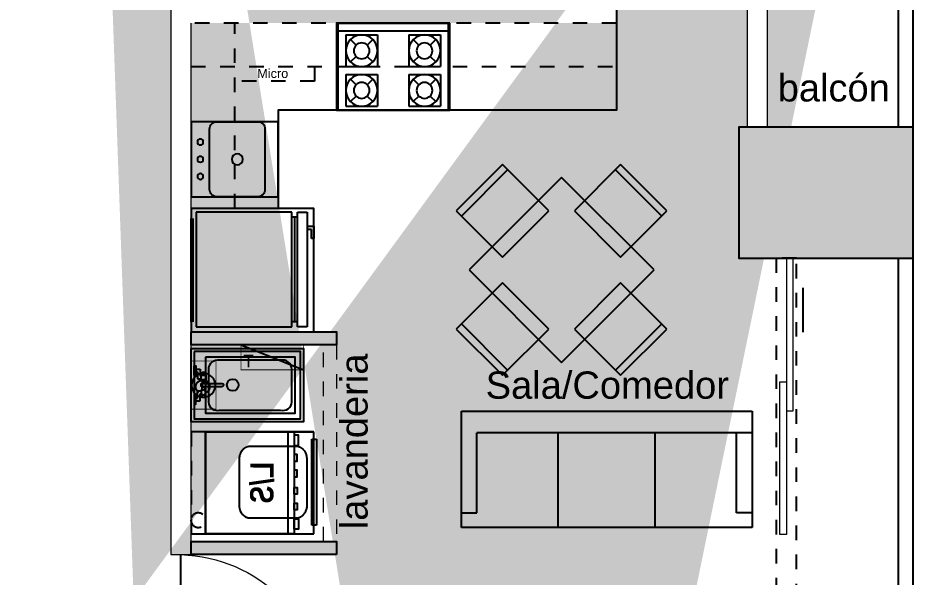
# Model space of a CAD drawing. Header units: metres. Extents: x -598 to 357, y -242 to 574.
# Drawn here: x -198.84 to -192.67, y 297.17 to 301.02 of the extents above; entities that cross this region are included whole.
import ezdxf

# ---------------------------------------------------------------- set-up
doc = ezdxf.new("R2010")
doc.units = ezdxf.units.M
doc.linetypes.add('xref_Nivel TIPICO$0$HIDDEN2', pattern=[0.1875, 0.125, -0.0625])
for name, color, linetype in [('APTOS_SPZ_MCH_N2 MUNI$0$DUCTOS', 1, 'Continuous'), ('T-texto', 8, 'Continuous'), ('xref_Nivel PB$0$B-baranda', 2, 'Continuous'), ('xref_Nivel TIPICO$0$C-calentador', 164, 'Continuous'), ('xref_Nivel TIPICO$0$C-cocinas', 1, 'Continuous'), ('xref_Nivel TIPICO$0$D-dintel mamposteria', 1, 'Continuous'), ('xref_Nivel TIPICO$0$H-hatch mamposteria', 8, 'Continuous'), ('xref_Nivel TIPICO$0$H-hatch tablayeso', 9, 'Continuous'), ('xref_Nivel TIPICO$0$M-lavadora secadora', 1, 'Continuous'), ('xref_Nivel TIPICO$0$M-lavatrastos', 1, 'Continuous'), ('xref_Nivel TIPICO$0$M-muebles', 1, 'Continuous'), ('xref_Nivel TIPICO$0$M-muro tablayeso', 4, 'Continuous'), ('xref_Nivel TIPICO$0$M-pila', 1, 'Continuous'), ('xref_Nivel TIPICO$0$M-refri', 1, 'Continuous'), ('xref_Nivel TIPICO$0$T-tablero electrico', 42, 'Continuous'), ('xref_Nivel TIPICO$0$V-ventana', 1, 'Continuous')]:
    doc.layers.add(name, color=color, linetype=linetype)
for name, color, linetype, lineweight in [('Muro Mamspoteria', 5, 'Continuous', 9), ('xref_Nivel TIPICO$0$D-dintel tablayeso', 8, 'Continuous', 18), ('xref_Nivel TIPICO$0$P-puerta', 1, 'Continuous', 18)]:
    doc.layers.add(name, color=color, linetype=linetype, lineweight=lineweight)
doc.styles.get("Standard").update_dxf_attribs({"font": 'arial.ttf'})
doc.styles.add('xref_Nivel TIPICO$0$Arial (bold)', font='arialbd.ttf', dxfattribs={"height": 0.048848})
doc.styles.add('xref_Nivel TIPICO$0$Standard', font='arial.ttf')

# ---------------------------------------------------------------- blocks, each defined once
blk = doc.blocks.new('xref_Nivel TIPICO$0$P_REFRI')
at = {"layer": 'xref_Nivel TIPICO$0$M-refri'}
for p, q in [((-0.3562, 0), (0.3562, 0)), ((0.3985, -0.0343), (-0.3912, -0.0343)), ((-0.3912, -0.0343), (-0.3912, -0.6924)), ((-0.3562, -0.0132), (0.3562, -0.0132)), ((0.3985, -0.6924), (0.3985, -0.0343)), ((-0.3912, -0.6924), (0.3985, -0.6924)), ((-0.3912, -0.7319), (0.3985, -0.7319)), ((-0.3912, -0.7977), (-0.3912, -0.7319)), ((-0.3563, -0.7319), (-0.3563, -0.6924)), ((0.3636, -0.7121), (-0.3563, -0.7121)), ((0.3636, -0.7319), (0.3636, -0.6924)), ((0.3985, -0.7319), (0.3985, -0.7977)), ((0.3985, -0.7977), (-0.3912, -0.7977)), ((0.2795, -0.828), (0.2795, -0.7977)), ((0.3018, -0.7977), (0.3018, -0.8453)), ((0.2177, -0.8453), (0.2177, -0.828)), ((0.2177, -0.828), (0.2795, -0.828)), ((0.3018, -0.8453), (0.2177, -0.8453))]:
    blk.add_line(p, q, dxfattribs=at)
at = {"layer": 'xref_Nivel TIPICO$0$M-refri', "color": 8, "linetype": 'Continuous'}
blk.add_lwpolyline([(0.425, 0), (-0.425, 0), (-0.425, -0.8453), (0.425, -0.8453)], close=True, dxfattribs=at)
blk = doc.blocks.new('xref_Nivel TIPICO$0$MUKO02PL')
at = {"layer": 'xref_Nivel TIPICO$0$C-cocinas', "linetype": 'ByBlock'}
for p, q in [((0.38, 0), (-0.38, 0)), ((-0.38, 0), (-0.38, -0.6)), ((0.38, 0), (0.38, -0.6)), ((0.38, -0.0545), (-0.38, -0.0545)), ((-0.1073, -0.0818), (-0.3255, -0.0818)), ((-0.3255, -0.0818), (-0.3255, -0.3)), ((-0.2935, -0.1138), (-0.2549, -0.1523)), ((-0.1392, -0.1138), (-0.1778, -0.1523)), ((-0.1073, -0.0818), (-0.1073, -0.3)), ((0.1073, -0.0818), (0.1073, -0.3)), ((0.3255, -0.0818), (0.1073, -0.0818)), ((0.1392, -0.1138), (0.1778, -0.1523)), ((0.2935, -0.1138), (0.2549, -0.1523)), ((0.3255, -0.0818), (0.3255, -0.3)), ((-0.2549, -0.2295), (-0.2935, -0.268)), ((-0.1778, -0.2295), (-0.1392, -0.268)), ((0.1778, -0.2295), (0.1392, -0.268)), ((0.2549, -0.2295), (0.2935, -0.268)), ((-0.1073, -0.3), (-0.3255, -0.3)), ((0.3255, -0.3), (0.1073, -0.3)), ((-0.3255, -0.3545), (-0.3255, -0.5727)), ((-0.1073, -0.3545), (-0.3255, -0.3545)), ((-0.1073, -0.3545), (-0.1073, -0.5727)), ((0.1073, -0.3545), (0.1073, -0.5727)), ((0.3255, -0.3545), (0.1073, -0.3545)), ((0.3255, -0.3545), (0.3255, -0.5727)), ((-0.2935, -0.3865), (-0.2549, -0.4251)), ((-0.1392, -0.3865), (-0.1778, -0.4251)), ((0.1392, -0.3865), (0.1778, -0.4251)), ((0.2935, -0.3865), (0.2549, -0.4251)), ((-0.2549, -0.5022), (-0.2935, -0.5408)), ((-0.1778, -0.5022), (-0.1392, -0.5408)), ((0.1778, -0.5022), (0.1392, -0.5408)), ((0.2549, -0.5022), (0.2935, -0.5408)), ((0.38, -0.6), (-0.38, -0.6)), ((-0.1073, -0.5727), (-0.3255, -0.5727)), ((0.3255, -0.5727), (0.1073, -0.5727))]:
    blk.add_line(p, q, dxfattribs=at)
at = {"layer": 'xref_Nivel TIPICO$0$C-cocinas', "color": 8, "linetype": 'ByBlock'}
blk.add_lwpolyline([(-0.39, 0), (0.39, 0), (0.39, -0.6), (-0.39, -0.6)], close=True, dxfattribs=at)
at = {"layer": 'xref_Nivel TIPICO$0$C-cocinas', "linetype": 'ByBlock'}
for centre, radius in [((-0.2164, -0.1909), 0.1091), ((0.2164, -0.1909), 0.1091), ((-0.2164, -0.1909), 0.0545), ((0.2164, -0.1909), 0.0545), ((-0.2164, -0.4636), 0.1091), ((0.2164, -0.4636), 0.1091), ((-0.2164, -0.4636), 0.0545), ((0.2164, -0.4636), 0.0545)]:
    blk.add_circle(centre, radius, dxfattribs=at)
blk = doc.blocks.new('xref_Nivel TIPICO$0$SINK')
at = {"layer": 'xref_Nivel TIPICO$0$M-lavatrastos', "color": 8}
blk.add_lwpolyline([(-0.4518, 0), (0.0654, 0), (0.0654, -0.6), (-0.4518, -0.6)], close=True, dxfattribs=at)
at = {"layer": 'xref_Nivel TIPICO$0$M-lavatrastos'}
blk.add_lwpolyline([(0.0654, -0.1778, 0.414214), (0.0146, -0.127), (-0.401, -0.127, 0.414214), (-0.4518, -0.1778), (-0.4518, -0.4572, 0.414214), (-0.401, -0.508), (0.0146, -0.508, 0.414214), (0.0654, -0.4572)], format="xyb", close=True, dxfattribs=at)
for centre, radius in [((-0.3121, -0.0635), 0.0201), ((-0.1932, -0.0635), 0.0201), ((-0.0743, -0.0635), 0.0201), ((-0.1932, -0.3175), 0.0381)]:
    blk.add_circle(centre, radius, dxfattribs=at)
blk = doc.blocks.new('xref_Nivel TIPICO$0$SILLONES')
at = {"layer": 'xref_Nivel TIPICO$0$M-muebles'}
for p, q in [((-1.0524, 0.524), (-1.0524, -0.276)), ((0.9476, -0.276), (0.9476, 0.524)), ((-0.9458, -0.176), (-0.9458, 0.374)), ((-0.3858, -0.276), (-0.3858, 0.374)), ((0.2809, -0.276), (0.2809, 0.374)), ((0.8409, -0.176), (0.8409, 0.374)), ((-1.0524, -0.176), (-0.9458, -0.176)), ((0.9476, -0.176), (0.8409, -0.176)), ((-1.0524, -0.276), (0.9476, -0.276))]:
    blk.add_line(p, q, dxfattribs=at)
for points in [[(0.9476, 0.524), (-1.0524, 0.524)], [(-1.0458, 0.374), (0.8409, 0.374)]]:
    blk.add_lwpolyline(points, dxfattribs=at)
blk = doc.blocks.new('xref_Nivel TIPICO$0$P-90')
at = {"layer": 'Defpoints', "color": 8, "true_color": 0x808080}
blk.add_lwpolyline([(0, 0), (0.9, 0)], dxfattribs=at)
at = {"layer": 'xref_Nivel TIPICO$0$P-puerta'}
for p, q in [((0.0404, 0.9), (0, 0.9)), ((0, 0.9), (0, 0)), ((0.0404, 0), (0.0404, 0.9)), ((0, 0), (0.0404, 0))]:
    blk.add_line(p, q, dxfattribs=at)
at = {"layer": 'xref_Nivel TIPICO$0$P-puerta', "color": 8, "true_color": 0x808080}
blk.add_arc((-0.0344, -0.032), 0.935, 1.9599, 85.4069, dxfattribs=at)
blk = doc.blocks.new('*U235')
at = {"layer": 'xref_Nivel TIPICO$0$D-dintel mamposteria', "linetype": 'xref_Nivel TIPICO$0$HIDDEN2', "ltscale": 0.5}
blk.add_lwpolyline([(0.14, 0), (0, 0), (0, 3.1394), (0.14, 3.1394)], close=True, dxfattribs=at)
blk = doc.blocks.new('*U252')
at = {"layer": 'xref_Nivel TIPICO$0$H-hatch tablayeso', "transparency": 33554559}
h = blk.add_hatch(color=256, dxfattribs=at)
h.dxf.hatch_style = 1
h.paths.add_polyline_path([(0, 90), (0, 0), (1000, 0), (1000, 90)])
at = {"layer": 'xref_Nivel TIPICO$0$M-muro tablayeso'}
blk.add_lwpolyline([(1000, 0), (0, 0), (0, 90), (1000, 90), (1000, 0)], dxfattribs=at)
blk = doc.blocks.new('xref_Nivel TIPICO$0$GRIFO_MOPSKIN')
for p, q in [((0.01, 0.0845), (0.0325, 0.0845)), ((0.01, 0.0695), (0.0175, 0.0695)), ((0.0175, 0.0695), (0.0175, 0.032)), ((0.0325, 0.0845), (0.0325, 0.047)), ((0.0175, 0.032), (0.0375, 0.032)), ((0.0325, 0.047), (0.0375, 0.047)), ((0.0504, 0.0075), (0.1504, 0.0075)), ((0.0175, -0.07), (0.0175, -0.0325)), ((0.0175, -0.0325), (0.0375, -0.0325)), ((0.0325, -0.085), (0.0325, -0.0475)), ((0.0325, -0.0475), (0.0375, -0.0475)), ((0.0504, -0.0075), (0.1504, -0.0075)), ((0.01, -0.07), (0.0175, -0.07)), ((0.01, -0.085), (0.0325, -0.085))]:
    blk.add_line(p, q)
for points in [[(0, 0.102), (0.01, 0.102), (0.01, 0.052), (0, 0.052)], [(0.0375, 0.052), (0.0625, 0.052), (0.0625, 0.027), (0.0375, 0.027)], [(0.0425, 0.052), (0.0575, 0.052), (0.0575, 0.067), (0.0425, 0.067)], [(0.0429, 0.0125), (0.0579, 0.0125), (0.0579, 0.0275), (0.0429, 0.0275)], [(0.0375, -0.0525), (0.0625, -0.0525), (0.0625, -0.0275), (0.0375, -0.0275)], [(0.0425, -0.0125), (0.0575, -0.0125), (0.0575, -0.0275), (0.0425, -0.0275)], [(0, -0.1025), (0.01, -0.1025), (0.01, -0.0525), (0, -0.0525)], [(0.0425, -0.0675), (0.0575, -0.0675), (0.0575, -0.0525), (0.0425, -0.0525)]]:
    blk.add_lwpolyline(points, close=True)
blk.add_circle((0.05, 0.0395), 0.0125)
for centre, radius, start, end in [((0.0504, 0), 0.0125, 36.8699, 323.1301), ((0.0504, 0), 0.0075, 90, 270), ((0.1504, 0), 0.0075, 270, 90)]:
    blk.add_arc(centre, radius, start, end)
blk = doc.blocks.new('xref_Nivel TIPICO$0$PILA')
at = {"layer": 'xref_Nivel TIPICO$0$M-pila'}
for points in [[(0, 0.25), (0.7745, 0.25), (0.7745, -0.2525), (0, -0.2525)], [(0.0206, 0.2294), (0.0206, -0.2319), (0.7539, -0.2319), (0.7539, 0.2294)], [(0.0206, 0.2294), (0.0206, -0.2319), (0.7539, -0.2319), (0.7539, 0.2294)], [(0.0981, 0.1906), (0.0998, -0.1931), (0.7169, -0.1931), (0.7151, 0.1906)]]:
    blk.add_lwpolyline(points, close=True, dxfattribs=at)
blk.add_lwpolyline([(0.6932, -0.1178), (0.6932, 0.1097, 0.462552), (0.6157, 0.17), (0.196, 0.1698, 0.461917), (0.1186, 0.1095), (0.1186, -0.118, 0.478059), (0.1962, -0.1729), (0.6159, -0.1727, 0.47745)], format="xyb", close=True, dxfattribs=at)
blk.add_circle((0.2869, 0), 0.0403, dxfattribs=at)
at = {"layer": 'xref_Nivel TIPICO$0$M-pila', "xscale": -1.290849937925769, "yscale": 1.290849937925769, "zscale": 1.290849937925769, "rotation": 180}
blk.add_blockref('xref_Nivel TIPICO$0$GRIFO_MOPSKIN', (0.0206, 0), dxfattribs=at)
blk = doc.blocks.new('xref_Nivel TIPICO$0$LAVADORA SECADORA')
at = {"linetype": 'xref_Nivel TIPICO$0$HIDDEN2', "ltscale": 0.1}
blk.add_lwpolyline([(-0.1, 0.702), (0, 0.702), (0, 0), (-0.1, 0)], close=True, dxfattribs=at)
blk.add_circle((-0.0511, 0.607), 0.05, dxfattribs=at)
at = {"layer": 'xref_Nivel TIPICO$0$M-lavadora secadora'}
for p, q in [((0, 0), (0, 0.702)), ((0, 0.702), (0.7443, 0.702)), ((0, 0), (0, 0.702)), ((0.7443, 0.702), (0.7443, 0)), ((0.7311, 0.642), (0.7311, 0.05)), ((0.763, 0.642), (0.7311, 0.642)), ((0.763, 0.05), (0.763, 0.642)), ((0.0933, 0), (0, 0)), ((0, 0), (0.7443, 0)), ((0, 0), (0.0933, 0)), ((0.7443, 0), (0, 0)), ((0.7311, 0.05), (0.763, 0.05))]:
    blk.add_line(p, q, dxfattribs=at)
for points in [[(0, 0), (0.61, 0), (0.61, 0.702), (0, 0.702)], [(0.61, 0), (0.61, 0.702), (0.5682, 0.702), (0.5682, 0)], [(0.61, 0.6687), (0.61, 0.5985), (0.6383, 0.5985), (0.6383, 0.6687)], [(0.61, 0.5369), (0.61, 0.4905), (0.6287, 0.4905), (0.6287, 0.5369)], [(0.61, 0.4291), (0.61, 0.3827), (0.6287, 0.3827), (0.6287, 0.4291)], [(0.61, 0.2629), (0.61, 0.3093), (0.6287, 0.3093), (0.6287, 0.2629)], [(0.61, 0.1551), (0.61, 0.2015), (0.6287, 0.2015), (0.6287, 0.1551)], [(0.61, 0.0233), (0.61, 0.0935), (0.6383, 0.0935), (0.6383, 0.0233)]]:
    blk.add_lwpolyline(points, close=True, dxfattribs=at)
for points, knots in [([(0.231, 0.5087), (0.231, 0.531), (0.2518, 0.5697), (0.2879, 0.592), (0.3087, 0.592), (0.4594, 0.592), (0.61, 0.592)], [0, 0, 0, 1, 2, 3, 3, 3.968121, 3.968121, 3.968121]), ([(0.61, 0.592), (0.615, 0.592), (0.6199, 0.592), (0.6408, 0.592), (0.6768, 0.5697), (0.6977, 0.531), (0.6977, 0.5087), (0.6977, 0.35), (0.6977, 0.1833), (0.6977, 0.161), (0.6768, 0.1223), (0.6408, 0.1), (0.6199, 0.1), (0.615, 0.1), (0.61, 0.1)], [3.968121, 3.968121, 3.968121, 4, 4, 5, 6, 7, 7, 8, 8, 9, 10, 11, 11, 11.031879, 11.031879, 11.031879]), ([(0.61, 0.1), (0.4594, 0.1), (0.3087, 0.1), (0.2879, 0.1), (0.2518, 0.1223), (0.231, 0.161), (0.231, 0.1833), (0.231, 0.35), (0.231, 0.5087)], [11.031879, 11.031879, 11.031879, 12, 12, 13, 14, 15, 15, 16, 16, 16])]:
    blk.add_open_spline(points, degree=2, knots=knots, dxfattribs=at)
at = {"layer": 'xref_Nivel TIPICO$0$M-lavadora secadora', "style": 'xref_Nivel TIPICO$0$Arial (bold)', "oblique": 0.17172, "width": 0.818119}
blk.add_text('L/S', height=0.16054, rotation=90.51925, dxfattribs=at).set_placement((0.469, 0.2069))
blk = doc.blocks.new('*U251')
at = {"layer": 'xref_Nivel TIPICO$0$D-dintel tablayeso', "linetype": 'xref_Nivel TIPICO$0$HIDDEN2', "ltscale": 0.2}
blk.add_lwpolyline([(0.09, 0), (0, 0), (0, 1.352), (0.09, 1.352)], close=True, dxfattribs=at)
blk = doc.blocks.new('xref_Nivel TIPICO$0$TABLERO ELECTRICO')
at = {"layer": 'xref_Nivel TIPICO$0$T-tablero electrico', "transparency": 33554495}
h = blk.add_hatch(dxfattribs=at)
h.set_pattern_fill('ANGLE', color=256)
h.set_pattern_definition([(0, (-44.7575, -52.983), (0, 6.985), [5.08, -1.905]), (90, (-44.7575, -52.983), (-6.985, 4e-16), [5.08, -1.905])])
h.paths.add_polyline_path([(0, 0), (0.4306, 0.171), (0, 0.171)])
at = {"layer": 'xref_Nivel TIPICO$0$T-tablero electrico', "const_width": 0.005}
blk.add_lwpolyline([(0, 0.171), (0.4306, 0.171), (0.4306, 0), (0, 0)], close=True, dxfattribs=at)
at = {"layer": 'xref_Nivel TIPICO$0$T-tablero electrico'}
blk.add_lwpolyline([(0.4306, 0.171), (0, 0)], dxfattribs=at)
at = {"layer": 'xref_Nivel TIPICO$0$T-tablero electrico', "insert": (0.3433, 0.1037), "char_height": 0.0853, "attachment_point": 1, "style": 'xref_Nivel TIPICO$0$Standard'}
blk.add_mtext_dynamic_manual_height_columns('T', width=0.001776, gutter_width=0.4264, heights=[0], dxfattribs=at)
blk = doc.blocks.new('xref_Nivel TIPICO$0$Calentador')
at = {"layer": 'xref_Nivel TIPICO$0$C-calentador', "const_width": 0.005}
blk.add_lwpolyline([(-0.1653, 0), (0.1653, 0), (0.1653, -0.171), (-0.1653, -0.171)], close=True, dxfattribs=at)
at = {"layer": 'xref_Nivel TIPICO$0$C-calentador'}
blk.add_circle((0.0009, -0.0852), 0.0819, dxfattribs=at)
at = {"layer": 'xref_Nivel TIPICO$0$C-calentador', "insert": (-0.0467, -0.0277), "char_height": 0.1066, "attachment_point": 1, "style": 'xref_Nivel TIPICO$0$Standard'}
blk.add_mtext_dynamic_manual_height_columns('C', width=0.00222, gutter_width=0.5329, heights=[0], dxfattribs=at)
blk = doc.blocks.new('xref_Nivel TIPICO$0$mesa de 4')
at = {"layer": 'xref_Nivel TIPICO$0$M-muebles'}
for p, q in [((-0.2344, 0.7015), (-0.5526, 0.3833)), ((0.0838, 0.3833), (-0.2344, 0.7015)), ((0.5788, 0.7015), (0.2606, 0.3833)), ((0.897, 0.3833), (0.5788, 0.7015)), ((-0.199, 0.6661), (-0.5172, 0.3479)), ((0.8616, 0.3479), (0.5434, 0.6661)), ((0.1722, 0.6131), (-0.4642, -0.0233)), ((0.8086, -0.0233), (0.1722, 0.6131)), ((-0.5526, 0.3833), (-0.2344, 0.0651)), ((-0.2344, 0.0651), (0.0838, 0.3833)), ((0.2606, 0.3833), (0.5788, 0.0651)), ((0.5788, 0.0651), (0.897, 0.3833)), ((-0.4642, -0.0233), (0.1722, -0.6597)), ((0.1722, -0.6597), (0.8086, -0.0233)), ((-0.2344, -0.1117), (-0.5526, -0.4299)), ((0.0838, -0.4299), (-0.2344, -0.1117)), ((0.5788, -0.1117), (0.2606, -0.4299)), ((0.897, -0.4299), (0.5788, -0.1117)), ((-0.5526, -0.4299), (-0.2344, -0.7481)), ((-0.199, -0.7127), (-0.5172, -0.3945)), ((-0.2344, -0.7481), (0.0838, -0.4299)), ((0.2606, -0.4299), (0.5788, -0.7481)), ((0.8616, -0.3945), (0.5434, -0.7127)), ((0.5788, -0.7481), (0.897, -0.4299))]:
    blk.add_line(p, q, dxfattribs=at)

msp = doc.modelspace()

# ---------------------------------------------------------------- hatches: boundary and pattern name
at = {"true_color": 0x939598}
h = msp.add_hatch(color=252, dxfattribs=at)
h.dxf.hatch_style = 1
h.paths.add_polyline_path([(-192.6788, 300.2671), (-193.8788, 300.2671), (-193.8788, 299.3671), (-192.6788, 299.3671)])
at = {"layer": 'xref_Nivel TIPICO$0$H-hatch mamposteria', "transparency": 33554585}
h = msp.add_hatch(color=256, dxfattribs=at)
h.dxf.hatch_style = 1
h.paths.add_polyline_path([(-193.8209, 300.2671), (-193.6809, 300.2671), (-193.6809, 301.9532), (-193.8209, 301.9532)], flags=17)
h.paths.add_polyline_path([(-192.6785, 304.9192), (-192.6788, 307.7882), (-192.8188, 307.7882), (-192.8185, 304.9192)], flags=17)
h.paths.add_polyline_path([(-196.4356, 277.4537), (-196.4356, 277.3137), (-194.2387, 277.3137), (-194.2387, 277.4537)])
h.paths.add_polyline_path([(-193.7788, 291.8773), (-193.7788, 291.6773), (-194.0782, 291.6764), (-194.0782, 291.7068), (-194.0982, 291.7076), (-194.0603, 291.8764)], flags=17)
h.paths.add_polyline_path([(-201.5387, 299.3882), (-201.5387, 299.5282), (-206.5387, 299.5282), (-206.5387, 299.3882)], flags=17)
h.paths.add_polyline_path([(-200.6387, 299.5282), (-200.6387, 299.3882), (-199.5787, 299.3882), (-199.5787, 295.7759), (-199.4387, 295.7759), (-199.4387, 300.2882), (-199.5787, 300.2882), (-199.5787, 299.5282)], flags=17)
h.paths.add_polyline_path([(-207.2787, 303.289), (-207.1387, 303.289), (-207.1387, 302.6038), (-207.2787, 302.6038)])
h.paths.add_polyline_path([(-207.1387, 303.889), (-207.2787, 303.889), (-207.2787, 308.8282), (-206.5387, 308.8282), (-206.5387, 308.6882), (-207.1387, 308.6882)])
h.paths.add_polyline_path([(-198.4448, 308.2982), (-198.4448, 308.4382), (-193.8788, 308.4382), (-193.8788, 308.2982)], flags=17)
h.paths.add_polyline_path([(-204.1337, 308.6882), (-204.1337, 308.8282), (-203.6587, 308.8282), (-203.6587, 308.6882)])
h.paths.add_polyline_path([(-207.2787, 300.2882), (-207.1387, 300.2882), (-207.1387, 299.3882), (-207.2787, 299.3882)])
h.paths.add_polyline_path([(-207.1387, 285.3896), (-207.2787, 285.3896), (-207.2787, 286.9226), (-206.0637, 286.9226), (-206.0637, 286.7826), (-207.1387, 286.7826)])
h.paths.add_polyline_path([(-207.1387, 280.3359), (-207.2787, 280.3359), (-207.2787, 282.4896), (-207.1387, 282.4896)])
h.paths.add_polyline_path([(-192.6834, 284.5896), (-192.8191, 284.5896), (-192.8191, 282.9377), (-192.6825, 282.9377)], flags=17)
h.paths.add_polyline_path([(-201.5387, 279.1221), (-201.6787, 279.1221), (-201.6787, 278.0136), (-203.0387, 278.0136), (-203.0387, 277.8736), (-201.6787, 277.8736), (-201.6787, 276.4656), (-201.1587, 276.4656), (-201.1587, 276.6056), (-201.5387, 276.6056)])
h.paths.add_polyline_path([(-197.1472, 288.8482), (-197.1472, 288.7082), (-199.4387, 288.7082), (-199.4387, 276.4656), (-199.9587, 276.4656), (-199.9587, 276.6056), (-199.5787, 276.6056), (-199.5787, 288.8482)])
h.paths.add_polyline_path([(-206.5387, 278.0136), (-206.5387, 277.8736), (-207.2787, 277.8736), (-207.2787, 279.3359), (-207.1387, 279.3359), (-207.1387, 278.0136)])
h.paths.add_polyline_path([(-207.2787, 284.3896), (-207.2777, 283.4896), (-207.1377, 283.4896), (-207.1387, 284.3896)])
h.paths.add_polyline_path([(-207.1387, 293.8296), (-207.2787, 293.8296), (-207.2787, 292.6773), (-207.1387, 292.6773)], flags=17)
h.paths.add_polyline_path([(-207.2787, 296.3626), (-205.745, 296.3626), (-205.745, 296.2226), (-207.1387, 296.2226), (-207.1377, 294.8296), (-207.2777, 294.8296)])
edge = h.paths.add_edge_path()
edge.add_line((-192.6783, 304.3442), (-192.8188, 304.3442))
edge.add_line((-192.8188, 304.3442), (-192.8188, 303.9932))
edge.add_line((-192.8188, 303.9932), (-194.4817, 303.9932))
edge.add_line((-194.4817, 303.9932), (-194.4817, 303.8532))
edge.add_line((-194.4817, 303.8532), (-192.6788, 303.8532))
edge.add_line((-192.6788, 303.8532), (-192.6788, 304.3442))
edge.add_line((-207.2777, 284.3896), (-207.1377, 284.3896))
edge.add_line((-192.6788, 290.9773), (-192.6788, 289.2277))
edge.add_line((-192.6788, 289.2277), (-195.489, 289.2277))
edge.add_line((-197.6472, 289.8482), (-197.7872, 289.8482))
edge.add_line((-198.4448, 308.3002), (-198.4448, 308.4402))
edge.add_line((-193.4387, 277.3137), (-193.4387, 277.4537))
edge.add_line((-192.8191, 280.6668), (-192.6811, 280.6668))
edge.add_line((-192.8191, 281.2668), (-192.6815, 281.2668))
edge.add_line((-194.8918, 293.7277), (-195.489, 293.7277))
edge.add_line((-195.489, 293.7277), (-195.489, 296.0877))
edge.add_line((-195.489, 296.0877), (-197.7872, 296.0877))
edge.add_line((-197.7872, 296.0877), (-197.7872, 296.3277))
edge.add_line((-195.0642, 291.6773), (-195.0642, 291.7076))
edge.add_line((-195.0642, 291.7076), (-195.0462, 291.7076))
edge.add_line((-195.0462, 291.7076), (-195.0823, 291.8773))
edge.add_line((-193.8128, 293.9277), (-192.8864, 293.9277))
edge.add_line((-192.8864, 293.9277), (-192.8864, 296.0277))
edge.add_line((-192.8864, 296.0277), (-195.289, 296.0277))
edge.add_line((-195.289, 296.0277), (-195.289, 293.9277))
edge.add_line((-195.289, 293.9277), (-194.8737, 293.9277))
edge.add_line((-197.7872, 296.3277), (-197.6472, 296.3277))
edge.add_line((-197.6472, 296.3277), (-197.6472, 296.2277))
edge.add_line((-197.6472, 296.2277), (-192.6788, 296.2277))
edge.add_line((-192.6788, 296.2277), (-192.6788, 293.7277))
edge.add_line((-192.6788, 293.7277), (-193.795, 293.7277))
edge.add_line((-193.4387, 277.3137), (-193.4387, 277.4537))
edge.add_line((-193.4387, 277.4537), (-192.8191, 277.4537))
edge.add_line((-192.8191, 277.4537), (-192.8191, 280.6668))
edge.add_line((-192.6811, 280.6668), (-192.6791, 277.3137))
edge.add_line((-192.682, 281.2668), (-192.682, 282.1377))
edge.add_line((-192.682, 282.1377), (-192.8191, 282.1377))
edge.add_line((-192.6791, 277.3137), (-193.4387, 277.3137))
edge.add_line((-192.8191, 282.1377), (-192.8191, 281.2668))
edge.add_line((-192.6864, 290.9773), (-192.8864, 290.9773))
edge.add_line((-197.6472, 289.8482), (-197.6472, 291.1205))
edge.add_line((-197.6472, 291.1205), (-195.489, 291.1205))
edge.add_line((-195.489, 291.1205), (-195.489, 289.2277))
edge.add_line((-195.489, 291.2605), (-197.7872, 291.2605))
edge.add_line((-197.7872, 291.2605), (-197.7872, 289.8482))
edge.add_line((-195.0823, 291.8773), (-195.489, 291.8773))
edge.add_line((-195.489, 291.8773), (-195.489, 291.2605))
edge.add_line((-195.289, 291.6773), (-195.0642, 291.6773))
edge.add_line((-192.8864, 290.9773), (-192.8864, 289.4277))
edge.add_line((-192.8864, 289.4277), (-195.289, 289.4277))
edge.add_line((-195.289, 289.4277), (-195.289, 291.6773))
h.paths.add_polyline_path([(-202.5387, 308.6882), (-202.5387, 308.8282), (-203.0587, 308.8282), (-203.0587, 308.6882)])
h.paths.add_polyline_path([(-201.5387, 308.8282), (-201.5387, 308.6882), (-199.5787, 308.6882), (-199.5787, 301.2882), (-199.4387, 301.2882), (-199.4387, 308.2982), (-199.0448, 308.2982), (-199.0448, 308.4382), (-199.4387, 308.4382), (-199.4387, 308.8282)])
h.paths.add_polyline_path([(-207.2775, 290.9773), (-207.1376, 290.9773), (-207.1364, 291.8773), (-207.2764, 291.8773)], flags=17)
h.paths.add_polyline_path([(-207.2785, 290.0882), (-199.5787, 290.0882), (-199.5787, 294.7759), (-199.4387, 294.7759), (-199.4387, 289.8482), (-199.5787, 289.8482), (-199.5787, 289.9482), (-207.2787, 289.9482)])
h.paths.add_polyline_path([(-197.7872, 301.4282), (-198.3387, 301.4282), (-198.3387, 301.2882), (-197.7872, 301.2882), (-197.7872, 297.3277), (-197.6472, 297.3277), (-197.6472, 300.9846), (-194.7209, 300.9846), (-194.7209, 301.1246), (-197.6472, 301.1246), (-197.6472, 305.2952), (-196.8109, 305.2952), (-196.8109, 305.4352), (-198.3387, 305.4352), (-198.3387, 305.2952), (-197.7872, 305.2952)], flags=17)

# ---------------------------------------------------------------- linework, layer by layer
at = {"color": 6}
msp.add_lwpolyline([(-192.6788, 300.2671), (-193.8788, 300.2671), (-193.8788, 299.3671), (-192.6788, 299.3671)], dxfattribs=at)
at = {"layer": 'APTOS_SPZ_MCH_N2 MUNI$0$DUCTOS'}
msp.add_lwpolyline([(-196.3356, 277.3137), (-192.6791, 277.3137), (-192.681, 283.7395), (-192.1853, 283.7398), (-192.1834, 289.4277), (-192.6788, 289.4277), (-192.6788, 291.8773), (-193.0788, 291.8773), (-193.0788, 293.7277), (-192.6788, 293.7277), (-192.6788, 308.6882), (-193.8788, 308.6882), (-193.8788, 308.4382), (-199.4387, 308.4382), (-199.4387, 308.8282), (-207.2787, 308.8282), (-207.2787, 276.4656), (-196.3356, 276.4656), (-196.3356, 277.3137)], dxfattribs=at)
at = {"layer": 'Muro Mamspoteria', "lineweight": 0}
for p, q in [((-192.6788, 303.8032), (-192.6788, 293.7277)), ((-197.7872, 302.1552), (-197.7872, 297.3277)), ((-197.6472, 297.3277), (-197.6472, 300.9846)), ((-197.7872, 297.3277), (-197.6472, 297.3277))]:
    msp.add_line(p, q, dxfattribs=at)
at = {"layer": 'Muro Mamspoteria'}
msp.add_lwpolyline([(-193.6809, 300.2671), (-193.6809, 301.9532), (-193.8209, 301.9532), (-193.8209, 300.2671)], dxfattribs=at)
at = {"layer": 'xref_Nivel PB$0$B-baranda'}
for points in [[(-192.7788, 300.2671), (-192.7788, 303.8032)], [(-192.7788, 296.2277), (-192.7788, 299.3671)]]:
    msp.add_lwpolyline(points, dxfattribs=at)
at = {"layer": 'xref_Nivel TIPICO$0$C-cocinas'}
msp.add_lwpolyline([(-194.7209, 301.1246), (-194.7209, 300.3846), (-197.0472, 300.3846), (-197.0472, 299.7097), (-197.6472, 299.7097)], dxfattribs=at)
at = {"layer": 'xref_Nivel TIPICO$0$C-cocinas', "linetype": 'xref_Nivel TIPICO$0$HIDDEN2', "ltscale": 0.5}
for points in [[(-194.7209, 300.9846), (-197.6472, 300.9846)], [(-197.3472, 299.7097), (-197.3472, 300.9846)], [(-197.6472, 300.6846), (-194.7209, 300.6846)], [(-196.7972, 300.6846), (-196.7972, 300.5846), (-197.3472, 300.5846)]]:
    msp.add_lwpolyline(points, dxfattribs=at)
at = {"layer": 'xref_Nivel TIPICO$0$P-puerta'}
for points in [[(-193.5501, 299.3671), (-193.5501, 297.4671), (-193.5951, 297.4671), (-193.5951, 298.5171), (-193.5501, 298.5171)], [(-193.5501, 298.3171), (-193.5051, 298.3171), (-193.5051, 299.3671)]]:
    msp.add_lwpolyline(points, dxfattribs=at)
at = {"layer": 'xref_Nivel TIPICO$0$V-ventana'}
msp.add_lwpolyline([(-193.4358, 298.8582), (-193.4358, 299.1623)], dxfattribs=at)

# ---------------------------------------------------------------- block references
at = {"layer": 'Muro Mamspoteria', "lineweight": 0, "xscale": -1}
msp.add_blockref('*U235', (-193.4809, 296.2277), dxfattribs=at)
at = {"layer": 'xref_Nivel TIPICO$0$C-calentador', "xscale": -1, "rotation": 90}
msp.add_blockref('xref_Nivel TIPICO$0$Calentador', (-197.6472, 298.4935), dxfattribs=at)
at = {"layer": 'xref_Nivel TIPICO$0$C-cocinas', "xscale": -1}
msp.add_blockref('xref_Nivel TIPICO$0$MUKO02PL', (-196.2572, 300.9846), dxfattribs=at)
at = {"layer": 'xref_Nivel TIPICO$0$D-dintel tablayeso'}
msp.add_blockref('*U251', (-196.7372, 297.4177), dxfattribs=at)
at = {"layer": 'xref_Nivel TIPICO$0$M-lavadora secadora', "xscale": -1, "rotation": 180}
msp.add_blockref('xref_Nivel TIPICO$0$LAVADORA SECADORA', (-197.5472, 298.1717), dxfattribs=at)
at = {"layer": 'xref_Nivel TIPICO$0$M-lavatrastos', "xscale": -1, "rotation": 90}
msp.add_blockref('xref_Nivel TIPICO$0$SINK', (-197.6472, 299.854), dxfattribs=at)
at = {"layer": 'xref_Nivel TIPICO$0$M-muebles'}
msp.add_blockref('xref_Nivel TIPICO$0$mesa de 4', (-195.27, 299.3091), dxfattribs=at)
at = {"layer": 'xref_Nivel TIPICO$0$M-muebles', "xscale": -1}
msp.add_blockref('xref_Nivel TIPICO$0$SILLONES', (-194.8394, 297.7903), dxfattribs=at)
at = {"layer": 'xref_Nivel TIPICO$0$M-muro tablayeso', "xscale": 0.001, "yscale": 0.001, "zscale": 0.001}
for p in [(-197.6472, 298.7697), (-197.6472, 297.3277)]:
    msp.add_blockref('*U252', p, dxfattribs=at)
at = {"layer": 'xref_Nivel TIPICO$0$M-pila'}
msp.add_blockref('xref_Nivel TIPICO$0$PILA', (-197.6472, 298.4947), dxfattribs=at)
at = {"layer": 'xref_Nivel TIPICO$0$M-refri', "rotation": 90}
msp.add_blockref('xref_Nivel TIPICO$0$P_REFRI', (-197.6472, 299.2847), dxfattribs=at)
at = {"layer": 'xref_Nivel TIPICO$0$P-puerta', "xscale": -1.111111111111104, "yscale": 1.111111111111104, "zscale": 1.111111111111104, "rotation": 270}
msp.add_blockref('xref_Nivel TIPICO$0$P-90', (-197.7172, 296.3277), dxfattribs=at)
at = {"layer": 'xref_Nivel TIPICO$0$T-tablero electrico', "xscale": -1}
msp.add_blockref('xref_Nivel TIPICO$0$TABLERO ELECTRICO', (-196.8727, 298.5987), dxfattribs=at)

# ---------------------------------------------------------------- texts
at = {"layer": 'T-texto', "char_height": 0.1875}
for s, insert, attachment_point in [('balcón', (-193.6106, 300.6324), 1), ('Sala/Comedor', (-195.6201, 298.3975), 7)]:
    msp.add_mtext_dynamic_manual_height_columns(s, width=0.126065, gutter_width=0.9375, heights=[0], dxfattribs=dict(at, insert=insert, attachment_point=attachment_point))
at = {"layer": 'T-texto', "insert": (-196.6201, 297.5026), "char_height": 0.1875, "attachment_point": 1, "rotation": 90}
msp.add_mtext_dynamic_manual_height_columns('lavanderia', width=0.126065, gutter_width=0.9375, heights=[0], dxfattribs=at)
at = {"layer": 'xref_Nivel TIPICO$0$C-cocinas', "linetype": 'xref_Nivel TIPICO$0$HIDDEN2', "ltscale": 0.5, "insert": (-196.9788, 300.6691), "char_height": 0.0625, "attachment_point": 3, "style": 'xref_Nivel TIPICO$0$Standard'}
msp.add_mtext_dynamic_manual_height_columns('Micro', width=0.004393, gutter_width=0.3125, heights=[0], dxfattribs=at)

doc.saveas('drawing.dxf')
